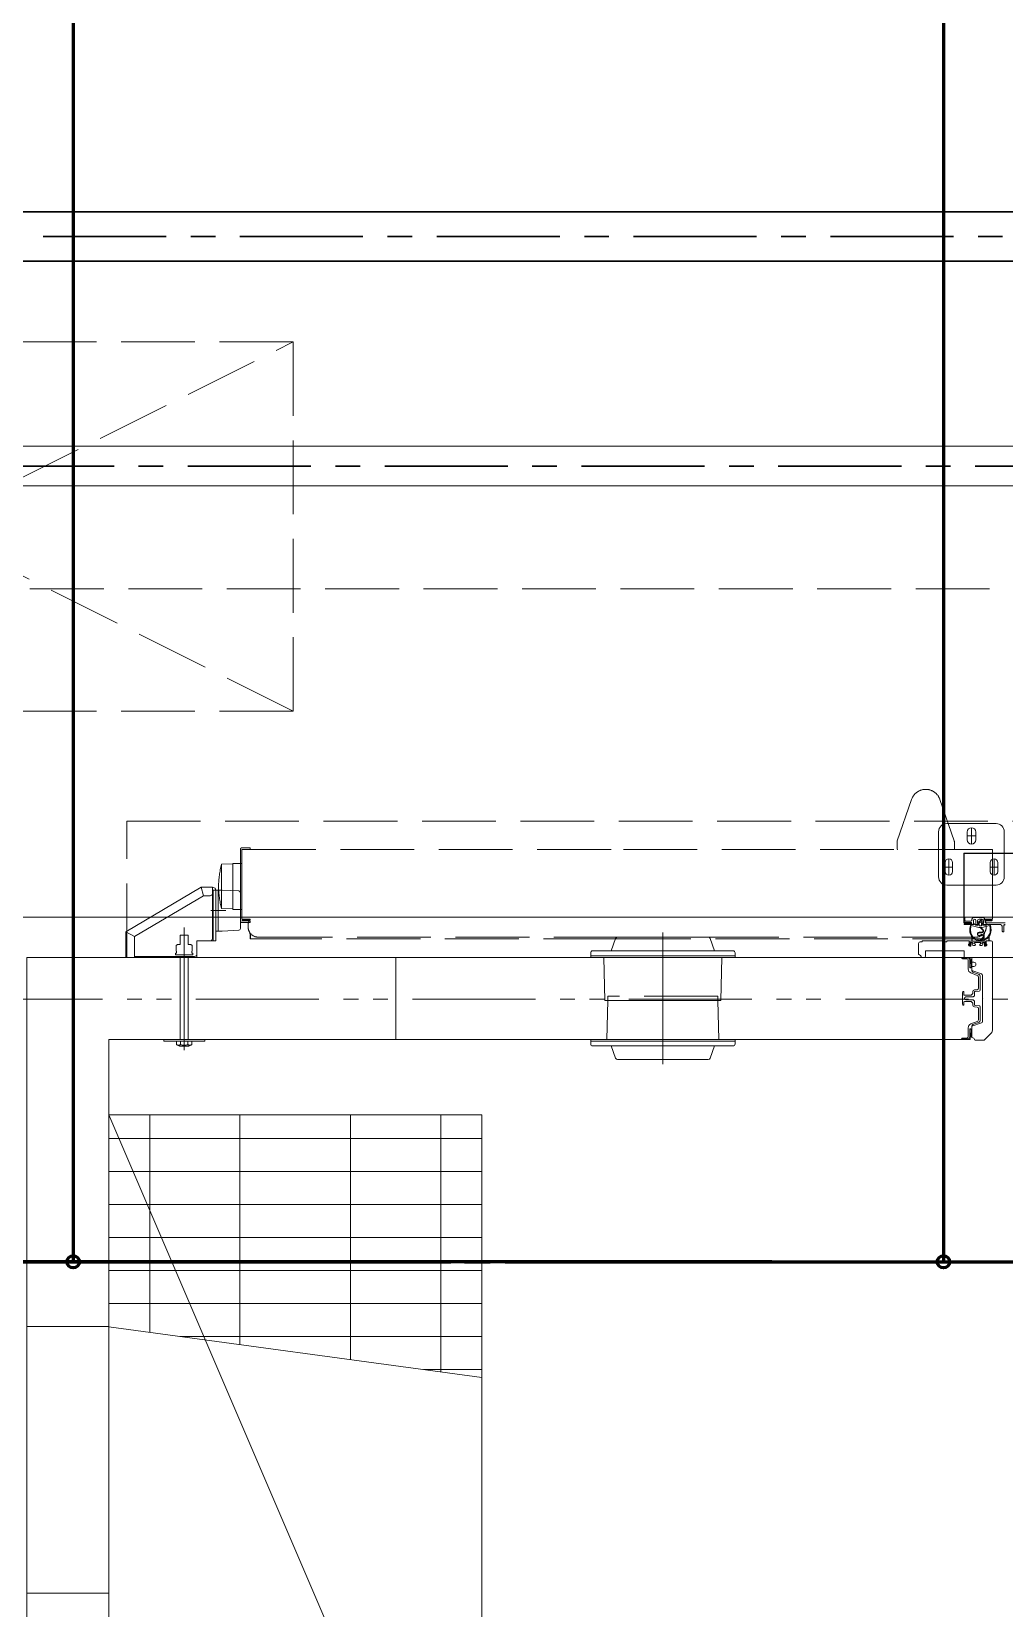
# Model space of a CAD drawing. Units: millimetres at full size, sheet at 1:30. Extents: x -16828 to 149130, y 47892 to 100313.
# Drawn here: x 3167 to 4353, y 55078 to 57000 of the extents above; entities that cross this region are included whole.
import ezdxf

# ---------------------------------------------------------------- set-up
doc = ezdxf.new("R2010")
doc.units = ezdxf.units.MM
doc.header["$LTSCALE"] = 30
doc.header["$PDMODE"] = 32
doc.header["$PDSIZE"] = 15
for name, pattern in [('CHAIN1', [8, 5, -1, 1, -1]), ('CHAIN2', [12, 9, -1, 1, -1]), ('DASHED3', [4, 3, -1]), ('DOUBLE_CHAIN1', [8.8, 5, -1, 0.6, -0.6, 0.6, -1]), ('LONG_CHAIN', [21, 18, -1, 1, -1])]:
    doc.linetypes.add(name, pattern=pattern)
for name, color, linetype, lineweight in [('0-0', 7, 'CHAIN2', 15), ('0-1', 7, 'Continuous', 15), ('2-0_通芯', 7, 'DOUBLE_CHAIN1', 15), ('2-2_間仕切り芯', 7, 'DOUBLE_CHAIN1', 15), ('3-4_AIHO30-厨房機器', 7, 'Continuous', 15), ('3-E_AIHO48-厨房機器既設品', 7, 'Continuous', 15), ('4-2_AIHO20-排水溝', 7, 'Continuous', 15), ('4-4_AIHO14-建築備品', 7, 'Continuous', 15), ('9-9_配管－汚水１：硬質塩ビ管（ＤＶ）', 2, 'Continuous', 30), ('9-B_配管－給湯１２：ＨＴＬＰ（ＵＸ）', 3, 'Continuous', 20), ('9-E_配管－給湯１：ＣＵＰ(Ｍ)', 1, 'Continuous', 60)]:
    doc.layers.add(name, color=color, linetype=linetype, lineweight=lineweight)

msp = doc.modelspace()

# ---------------------------------------------------------------- linework, layer by layer
at = {"layer": '0-0', "color": 1, "lineweight": 60}
msp.add_line((-9565.04, 55500.86), (35684.96, 55500.86), dxfattribs=at)
at = {"layer": '0-1', "linetype": 'DASHED3'}
msp.add_line((284.96, 56320.86), (6009.96, 56320.86), dxfattribs=at)
at = {"layer": '0-1'}
msp.add_line((284.96, 55920.86), (5909.96, 55920.86), dxfattribs=at)
at = {"layer": '2-0_通芯', "color": 1, "lineweight": 60}
msp.add_line((-10727.74, 55500.86), (35684.96, 55500.86), dxfattribs=at)
at = {"layer": '2-2_間仕切り芯'}
msp.add_line((-1120.67, 55820.86), (7031.69, 55820.86), dxfattribs=at)
at = {"layer": '3-4_AIHO30-厨房機器', "linetype": 'DASHED3'}
for p, q in [((4239.97, 56064.34), (4222.46, 56013.88)), ((4274.45, 56064.34), (4291.96, 56013.88)), ((3282.96, 55871.86), (3282.96, 56037.76)), ((3282.96, 56037.76), (5358.96, 56037.76)), ((3421.46, 56003.36), (3421.46, 55916.36)), ((3423.46, 56005.36), (3433.46, 56005.36)), ((3423.46, 55918.36), (3423.46, 56003.36)), ((3423.46, 56003.36), (3880.96, 56003.36)), ((3423.46, 55918.36), (3423.46, 56003.36)), ((3433.46, 56003.36), (3433.46, 56005.36)), ((4338.46, 56003.36), (3880.96, 56003.36)), ((4222.21, 56011.83), (4222.21, 56004.36)), ((4292.21, 56011.83), (4292.21, 56004.36)), ((4292.21, 56011.8), (4292.21, 56010.36)), ((4338.46, 55918.36), (4338.46, 56003.36)), ((3412.46, 55985.86), (3398.67, 55985.36)), ((3398.67, 55985.36), (3398.67, 55931.36)), ((3412.46, 55986.36), (3412.46, 55930.36)), ((3423.46, 55986.36), (3412.46, 55986.36)), ((3423.46, 55930.36), (3423.46, 55986.36)), ((3423.46, 55930.36), (3423.46, 55986.36)), ((3388.46, 55891.86), (3388.46, 55953.86)), ((3412.46, 55930.86), (3398.67, 55931.36)), ((3423.46, 55930.36), (3412.46, 55930.36)), ((3433.32, 55918.36), (3423.46, 55918.36)), ((3433.46, 55916.36), (3423.46, 55916.36)), ((3433.46, 55914.36), (3423.46, 55914.36)), ((3424.36, 55917.36), (3432.61, 55917.36)), ((3432.16, 55916.36), (3424.36, 55916.36)), ((3430.86, 55910.26), (3430.86, 55909.36)), ((3433.46, 55916.36), (3433.46, 55914.36)), ((4328.6, 55918.36), (4338.46, 55918.36)), ((4337.56, 55917.36), (4329.31, 55917.36)), ((4329.76, 55916.36), (4337.56, 55916.36)), ((3347.96, 55887.36), (3344.71, 55887.36)), ((3347.96, 55898.86), (3347.96, 55887.36)), ((3347.96, 55898.86), (3357.96, 55898.86)), ((3357.96, 55898.86), (3357.96, 55887.36)), ((3361.21, 55887.36), (3357.96, 55887.36)), ((3433.04, 55902.16), (3433.29, 55898.16)), ((3433.29, 55898.16), (3433.29, 55894.61)), ((3880.96, 55894.36), (3433.54, 55894.36)), ((3433.79, 55898.16), (3433.96, 55900.93)), ((3433.79, 55894.61), (3433.79, 55898.16)), ((3443.86, 55896.36), (3880.96, 55896.36)), ((4318.06, 55896.36), (3880.96, 55896.36)), ((3880.96, 55894.36), (4328.38, 55894.36)), ((4328.13, 55898.16), (4327.96, 55900.93)), ((4328.13, 55894.61), (4328.13, 55898.16)), ((4328.88, 55902.16), (4328.63, 55898.16)), ((4328.63, 55898.16), (4328.63, 55894.61)), ((3282.96, 55871.86), (5358.96, 55871.86)), ((3342.46, 55876.86), (3343.76, 55876.86)), ((3342.46, 55876.86), (3342.46, 55874.86)), ((3342.46, 55874.86), (3363.46, 55874.86)), ((3343.76, 55879.36), (3343.14, 55879.36)), ((3343.76, 55876.86), (3343.76, 55879.36)), ((3362.77, 55879.36), (3362.16, 55879.36)), ((3362.16, 55876.86), (3362.16, 55879.36)), ((3362.16, 55876.86), (3363.46, 55876.86)), ((3363.46, 55874.86), (3363.46, 55876.86)), ((3869.68, 55824.53), (3869.59, 55819.19)), ((4003.68, 55824.53), (3869.68, 55824.53)), ((4003.68, 55824.53), (4003.78, 55819.19))]:
    msp.add_line(p, q, dxfattribs=at)
at = {"layer": '3-4_AIHO30-厨房機器'}
for p, q in [((4272.96, 56024.86), (4272.96, 55969.86)), ((4282.96, 56034.86), (4342.96, 56034.86)), ((4307.71, 56015.11), (4307.71, 56024.61)), ((4312.96, 56009.86), (4312.96, 56029.86)), ((4318.21, 56015.11), (4318.21, 56024.61)), ((4352.96, 56024.86), (4352.96, 55969.86)), ((4280.96, 55976.36), (4280.96, 55987.36)), ((4289.96, 55976.36), (4289.96, 55987.36)), ((4760.96, 55998.86), (4303.46, 55998.86)), ((4303.46, 55913.86), (4303.46, 55998.86)), ((4760.56, 55998.46), (4303.86, 55998.46)), ((4303.86, 55914.26), (4303.86, 55998.46)), ((4335.96, 55976.36), (4335.96, 55987.36)), ((4344.96, 55976.36), (4344.96, 55987.36)), ((3281.96, 55903.15), (3373.69, 55957.36)), ((3292.46, 55897.16), (3376.56, 55946.86)), ((3373.69, 55957.36), (3376.56, 55946.86)), ((3384.46, 55946.86), (3376.56, 55946.86)), ((3388.46, 55956.86), (3387.46, 55956.86)), ((3391.23, 55953.86), (3387.46, 55953.86)), ((3387.46, 55894.86), (3387.46, 55949.86)), ((3391.46, 55953.86), (3399.46, 55953.86)), ((3391.46, 55891.86), (3391.46, 55953.86)), ((3394.46, 55903.86), (3394.46, 55953.86)), ((3399.46, 55953.86), (3419.56, 55952.81)), ((3421.46, 55906.91), (3421.46, 55950.81)), ((4282.96, 55959.86), (4342.96, 55959.86)), ((4313.31, 55913.86), (4303.46, 55913.86)), ((4303.86, 55919.86), (4304.86, 55919.86)), ((4303.86, 55915.86), (4303.86, 55919.86)), ((4312.98, 55914.26), (4303.86, 55914.26)), ((4304.36, 55912.86), (4312.61, 55912.86)), ((4316.06, 55911.86), (4304.36, 55911.86)), ((4304.86, 55919.86), (4304.86, 55916.86)), ((4312.61, 55914.36), (4305.36, 55914.36)), ((4305.46, 55914.26), (4305.46, 55914.36)), ((4305.86, 55915.86), (4312.26, 55915.86)), ((4310.86, 55905.76), (4310.86, 55904.86)), ((4311.46, 55913.86), (4311.46, 55914.26)), ((4311.84, 55904.52), (4311.85, 55905.84)), ((4314.96, 55911.87), (4312.39, 55912.36)), ((4312.73, 55910.67), (4321.86, 55908.06)), ((4313.06, 55913.86), (4313.06, 55914.21)), ((4313.26, 55916.86), (4313.26, 55917.36)), ((4315.28, 55912.22), (4314.96, 55911.87)), ((4315.26, 55916.86), (4315.26, 55913.06)), ((4315.26, 55913.06), (4316.06, 55913.06)), ((4315.34, 55911.75), (4315.28, 55912.22)), ((4317.42, 55911.36), (4315.34, 55911.75)), ((4316.06, 55913.06), (4316.06, 55911.86)), ((4316.26, 55920.36), (4326.46, 55920.36)), ((4317.74, 55911.71), (4317.42, 55911.36)), ((4317.8, 55911.24), (4317.74, 55911.71)), ((4320.86, 55910.66), (4317.8, 55911.24)), ((4318.26, 55911.86), (4318.26, 55916.86)), ((4320.86, 55911.86), (4318.26, 55911.86)), ((4325.91, 55918.31), (4320.26, 55913.76)), ((4320.26, 55916.36), (4320.26, 55913.06)), ((4320.26, 55913.06), (4321.61, 55913.06)), ((4321.51, 55913.06), (4320.86, 55910.66)), ((4321.61, 55913.06), (4321.61, 55912.61)), ((4323.47, 55908.06), (4321.86, 55908.06)), ((4325.46, 55918.36), (4322.26, 55918.36)), ((4322.51, 55913.9), (4323.55, 55914.74)), ((4322.51, 55910.56), (4322.51, 55913.9)), ((4324.71, 55910.06), (4323.01, 55910.06)), ((4323.47, 55908.06), (4326.49, 55905.49)), ((4324.17, 55914.74), (4325.21, 55913.9)), ((4324.25, 55908.06), (4325.86, 55908.06)), ((4326.82, 55905.88), (4324.25, 55908.06)), ((4324.26, 55916.34), (4326.44, 55918.1)), ((4327.46, 55913.76), (4324.26, 55916.34)), ((4325.21, 55913.9), (4325.21, 55910.56)), ((4325.86, 55908.06), (4334.99, 55910.67)), ((4326.11, 55913.06), (4327.46, 55913.06)), ((4326.11, 55912.61), (4326.11, 55913.06)), ((4326.86, 55910.66), (4326.21, 55913.06)), ((4348.36, 55911.86), (4326.86, 55911.86)), ((4329.92, 55911.24), (4326.86, 55910.66)), ((4327.46, 55913.06), (4327.46, 55916.36)), ((4329.46, 55917.36), (4329.46, 55914.86)), ((4329.98, 55911.71), (4329.92, 55911.24)), ((4330.3, 55911.36), (4329.98, 55911.71)), ((4332.38, 55911.75), (4330.3, 55911.36)), ((4330.46, 55913.86), (4353.86, 55913.86)), ((4332.44, 55912.22), (4332.38, 55911.75)), ((4332.76, 55911.87), (4332.44, 55912.22)), ((4335.33, 55912.36), (4332.76, 55911.87)), ((4335.87, 55905.84), (4335.88, 55904.52)), ((4336.86, 55904.86), (4336.86, 55905.76)), ((4350.36, 55903.86), (4350.36, 55909.86)), ((4352.36, 55911.11), (4352.36, 55902.86)), ((3281.96, 55871.86), (3281.96, 55903.15)), ((3292.46, 55897.16), (3281.96, 55903.15)), ((3292.46, 55897.16), (3292.46, 55871.86)), ((3368.46, 55871.86), (3368.46, 55891.86)), ((3391.46, 55891.86), (3368.46, 55891.86)), ((3368.46, 55875.86), (3368.46, 55891.86)), ((3879.09, 55894.71), (3873.68, 55879.86)), ((3936.68, 55896.36), (3881.43, 55896.36)), ((3936.68, 55896.36), (3991.93, 55896.36)), ((3994.28, 55894.71), (3999.68, 55879.86)), ((4248.46, 55875.86), (4248.46, 55888.86)), ((4250.46, 55890.86), (4252.76, 55890.86)), ((4252.96, 55891.06), (4252.96, 55891.66)), ((4278.76, 55891.86), (4253.16, 55891.86)), ((4278.96, 55891.66), (4278.96, 55891.06)), ((4279.16, 55890.86), (4282.76, 55890.86)), ((4282.96, 55891.06), (4282.96, 55891.66)), ((4309.61, 55891.86), (4283.16, 55891.86)), ((4309.41, 55887.34), (4309.41, 55886.86)), ((4309.96, 55887.99), (4309.96, 55888.13)), ((4310.15, 55886.63), (4309.96, 55888.1)), ((4310.17, 55888.47), (4310.05, 55888.35)), ((4310.11, 55888.86), (4310.11, 55891.36)), ((4310.26, 55888.68), (4310.26, 55891.26)), ((4315.26, 55891.76), (4310.76, 55891.76)), ((4310.91, 55885.36), (4311.66, 55885.36)), ((4311.14, 55885.76), (4311.26, 55885.76)), ((4311.26, 55885.77), (4311.26, 55889.86)), ((4311.26, 55889.86), (4314.31, 55889.86)), ((4312.16, 55885.86), (4312.16, 55889.36)), ((4312.66, 55889.86), (4313.46, 55889.86)), ((4313.04, 55897.66), (4313.29, 55893.66)), ((4313.29, 55893.66), (4313.29, 55891.86)), ((4313.79, 55893.66), (4313.96, 55896.43)), ((4313.79, 55891.86), (4313.79, 55893.66)), ((4313.96, 55889.36), (4313.96, 55887.86)), ((4314.31, 55889.46), (4314.31, 55889.86)), ((4316.31, 55889.16), (4314.61, 55889.16)), ((4315.46, 55891.56), (4315.26, 55891.76)), ((4315.46, 55891.56), (4315.66, 55891.76)), ((4317.21, 55886.36), (4315.46, 55886.36)), ((4320.26, 55891.76), (4315.66, 55891.76)), ((4316.61, 55889.46), (4316.61, 55889.86)), ((4316.61, 55889.86), (4324.31, 55889.86)), ((4316.96, 55888.16), (4316.96, 55889.36)), ((4317.46, 55889.86), (4323.46, 55889.86)), ((4320.46, 55891.56), (4320.26, 55891.76)), ((4320.46, 55891.56), (4320.66, 55891.76)), ((4320.66, 55891.76), (4325.26, 55891.76)), ((4325.36, 55902.41), (4322.36, 55902.41)), ((4322.36, 55901.91), (4325.62, 55901.91)), ((4323.34, 55898.71), (4324.1, 55899.22)), ((4326.64, 55896.16), (4323.52, 55892.84)), ((4324.38, 55898.81), (4323.62, 55898.3)), ((4323.71, 55886.36), (4325.46, 55886.36)), ((4323.96, 55888.16), (4323.96, 55889.36)), ((4324.21, 55892.84), (4327, 55895.82)), ((4324.31, 55889.46), (4324.31, 55889.86)), ((4324.61, 55889.16), (4326.31, 55889.16)), ((4325.46, 55891.56), (4325.26, 55891.76)), ((4325.46, 55891.56), (4325.66, 55891.76)), ((4325.66, 55891.76), (4330.16, 55891.76)), ((4326.96, 55889.36), (4326.96, 55887.86)), ((4328.26, 55889.86), (4327.46, 55889.86)), ((4328.76, 55885.86), (4328.76, 55889.36)), ((4330.01, 55885.36), (4329.26, 55885.36)), ((4329.66, 55885.76), (4329.66, 55889.86)), ((4329.81, 55885.76), (4329.66, 55885.76)), ((4330.66, 55888.68), (4330.66, 55891.26)), ((4330.75, 55888.47), (4330.87, 55888.35)), ((4330.77, 55886.63), (4330.96, 55888.1)), ((4330.81, 55888.86), (4330.81, 55891.36)), ((4330.96, 55887.99), (4330.96, 55888.13)), ((4331.31, 55891.86), (4336.96, 55891.86)), ((4331.51, 55886.86), (4331.51, 55887.34)), ((4333.76, 55896.43), (4333.93, 55893.66)), ((4333.93, 55893.66), (4333.93, 55891.86)), ((4334.43, 55893.66), (4334.68, 55897.66)), ((4334.43, 55891.86), (4334.43, 55893.66)), ((4338.46, 55822.09), (4338.46, 55890.36)), ((4352.36, 55902.86), (4351.36, 55902.86)), ((4311.46, 55871.86), (3220.96, 55871.86)), ((3365.46, 55872.86), (3292.46, 55872.86)), ((3347.96, 55871.86), (3347.96, 55771.86)), ((3357.96, 55871.86), (3357.96, 55771.86)), ((3610.96, 55871.86), (3610.96, 55771.86)), ((3848.68, 55876.36), (3848.68, 55877.36)), ((3848.68, 55873.86), (4024.68, 55873.86)), ((3848.68, 55871.86), (4024.68, 55871.86)), ((3851.18, 55879.86), (3997.96, 55879.86)), ((3864.75, 55871.86), (3865.93, 55819.19)), ((4022.18, 55879.86), (3997.96, 55879.86)), ((4008.62, 55871.86), (4007.43, 55819.19)), ((4024.68, 55876.36), (4024.68, 55877.36)), ((4252.46, 55871.86), (4255.96, 55871.86)), ((4308.46, 55871.16), (4300.96, 55871.16)), ((4301.96, 55870.16), (4307.46, 55870.16)), ((4303.96, 55879.86), (4303.96, 55872.86)), ((4303.96, 55872.86), (4303.96, 55879.86)), ((4313.46, 55871.86), (4304.96, 55871.86)), ((4308.96, 55868.66), (4308.96, 55857.6)), ((4310.96, 55868.66), (4310.96, 55859.66)), ((4311.06, 55863.86), (4311.06, 55871.46)), ((4311.46, 55871.86), (4311.46, 55863.86)), ((4312.96, 55869.16), (4312.46, 55868.66)), ((4312.46, 55859.66), (4312.46, 55868.66)), ((4312.96, 55869.16), (4313.46, 55869.16)), ((4313.46, 55865.86), (4313.46, 55871.86)), ((4313.46, 55865.86), (4313.46, 55871.86)), ((4313.46, 55855.71), (4313.46, 55869.16)), ((4313.46, 55865.86), (4315.96, 55865.86)), ((4311.46, 55863.86), (4311.06, 55863.86)), ((4311.46, 55859.16), (4311.96, 55859.16)), ((4319.77, 55849.89), (4312.1, 55852.96)), ((4313.46, 55860.86), (4313.46, 55855.86)), ((4313.46, 55855.86), (4313.46, 55860.86)), ((4313.46, 55860.86), (4315.96, 55860.86)), ((4325.11, 55851.82), (4313.46, 55855.86)), ((4325.11, 55851.82), (4313.46, 55855.86)), ((4322.2, 55850.86), (4314.72, 55853.86)), ((4321.66, 55834.4), (4321.66, 55847.11)), ((4323.46, 55831.79), (4323.46, 55849)), ((4326.46, 55822.09), (4326.46, 55849.93)), ((4326.46, 55849.93), (4326.46, 55822.36)), ((4301.96, 55814.61), (4301.96, 55829.11)), ((4302.96, 55830.11), (4303.46, 55830.11)), ((4303.46, 55826.61), (4303.46, 55830.11)), ((4312.66, 55825.61), (4314.66, 55827.61)), ((4314.66, 55830.17), (4314.66, 55827.61)), ((4316.46, 55829.43), (4316.46, 55825.11)), ((4319.8, 55832.4), (4316.52, 55832.17)), ((4317.39, 55830.42), (4322.53, 55830.79)), ((3865.93, 55819.19), (3936.68, 55819.19)), ((3869.59, 55819.19), (3868.27, 55771.86)), ((4007.43, 55819.19), (3936.68, 55819.19)), ((4003.78, 55819.19), (4005.09, 55771.86)), ((4302.96, 55813.61), (4303.46, 55813.61)), ((4303.46, 55817.11), (4303.46, 55813.61)), ((4312.66, 55825.61), (4304.46, 55825.61)), ((4312.66, 55818.11), (4304.46, 55818.11)), ((4314.96, 55823.61), (4306.21, 55823.61)), ((4314.96, 55820.11), (4306.21, 55820.11)), ((4312.66, 55818.11), (4314.66, 55816.11)), ((4314.66, 55813.54), (4314.66, 55816.11)), ((4314.96, 55823.61), (4316.46, 55825.11)), ((4314.96, 55820.11), (4316.46, 55818.61)), ((4316.46, 55814.29), (4316.46, 55818.61)), ((4319.8, 55811.31), (4316.52, 55811.55)), ((4317.39, 55813.29), (4322.53, 55812.92)), ((4321.66, 55809.32), (4321.66, 55796.61)), ((4323.46, 55811.93), (4323.46, 55794.71)), ((4326.86, 55821.86), (4326.46, 55822.09)), ((4326.86, 55821.86), (4326.46, 55821.63)), ((4326.46, 55821.63), (4326.46, 55793.78)), ((4326.46, 55821.36), (4326.46, 55793.78)), ((4338.06, 55821.86), (4338.46, 55822.09)), ((4338.06, 55821.86), (4338.46, 55821.63)), ((4338.46, 55821.63), (4338.46, 55782.93)), ((4319.77, 55793.82), (4312.1, 55790.75)), ((4313.46, 55787.86), (4325.11, 55791.89)), ((4325.11, 55791.89), (4313.46, 55787.86)), ((4322.2, 55792.86), (4314.72, 55789.86)), ((3327.96, 55771.86), (3377.96, 55771.86)), ((3327.96, 55769.86), (3327.96, 55771.86)), ((3327.96, 55769.86), (3377.96, 55769.86)), ((3343.72, 55769.86), (3343.72, 55765.51)), ((3348.34, 55769.86), (3348.34, 55765.51)), ((3357.58, 55769.86), (3357.58, 55765.51)), ((3362.2, 55769.86), (3362.2, 55765.51)), ((3377.96, 55769.86), (3377.96, 55771.86)), ((3848.68, 55771.86), (4024.68, 55771.86)), ((3848.68, 55767.36), (3848.68, 55771.86)), ((3848.68, 55769.86), (4024.68, 55769.86)), ((4308.46, 55772.56), (4300.96, 55772.56)), ((4301.96, 55773.56), (4307.46, 55773.56)), ((4308.96, 55775.06), (4308.96, 55786.11)), ((4310.96, 55775.06), (4310.96, 55784.06)), ((4311.46, 55779.86), (4311.06, 55779.86)), ((4311.06, 55779.86), (4311.06, 55772.26)), ((4311.46, 55784.56), (4311.96, 55784.56)), ((4311.46, 55771.86), (4311.46, 55779.86)), ((4312.46, 55784.06), (4312.46, 55775.06)), ((4312.96, 55774.56), (4312.46, 55775.06)), ((4312.96, 55774.56), (4313.46, 55774.56)), ((4313.46, 55788), (4313.46, 55774.56)), ((4313.46, 55774.86), (4313.46, 55787.86)), ((4317.46, 55770.86), (4328.05, 55770.86)), ((4337, 55779.39), (4328.75, 55771.15)), ((3347.27, 55763.46), (3343.72, 55765.51)), ((3848.68, 55767.36), (3848.68, 55766.36)), ((3848.68, 55766.36), (3848.68, 55767.36)), ((3851.18, 55763.86), (3997.96, 55763.86)), ((3879.09, 55749), (3873.68, 55763.86)), ((3994.28, 55749), (3999.68, 55763.86)), ((4022.18, 55763.86), (3997.96, 55763.86)), ((4024.68, 55767.36), (4024.68, 55766.36)), ((3936.68, 55747.36), (3881.43, 55747.36)), ((3936.68, 55747.36), (3991.93, 55747.36)), ((3160.96, 55421.86), (3260.96, 55421.86)), ((3160.96, 55096.86), (3260.96, 55096.86))]:
    msp.add_line(p, q, dxfattribs=at)
at = {"layer": '3-4_AIHO30-厨房機器', "linetype": 'LONG_CHAIN'}
for p, q in [((4307.71, 56019.86), (4318.21, 56019.86)), ((4289.96, 55981.86), (4280.96, 55981.86)), ((4285.46, 55971.86), (4285.46, 55991.86)), ((4335.96, 55981.86), (4344.96, 55981.86)), ((4340.46, 55971.86), (4340.46, 55991.86)), ((3385.54, 55928.86), (3403.9, 55928.86)), ((3352.96, 55758.61), (3352.96, 55908.06)), ((3936.68, 55869.84), (3936.68, 55902.18)), ((3936.68, 55869.84), (3936.68, 55741.54))]:
    msp.add_line(p, q, dxfattribs=at)
at = {"layer": '3-4_AIHO30-厨房機器', "linetype": 'DASHED3'}
for points in [[(4222.21, 56011.47), (4222.21, 56011.75), (4222.23, 56012.13), (4222.26, 56012.56), (4222.3, 56012.95), (4222.36, 56013.39), (4222.46, 56013.88)], [(4292.21, 56011.47), (4292.21, 56011.75), (4292.19, 56012.13), (4292.16, 56012.56), (4292.12, 56012.95), (4292.06, 56013.39), (4291.96, 56013.88)], [(3343.14, 55879.36), (3343.14, 55886.46), (3344.71, 55887.36)], [(3362.77, 55879.36), (3362.77, 55886.46), (3361.21, 55887.36)]]:
    msp.add_lwpolyline(points, dxfattribs=at)
at = {"layer": '3-4_AIHO30-厨房機器'}
for points in [[(3387.46, 55949.86), (3387.46, 55957.36), (3373.69, 55957.36)], [(3391.46, 55903.86), (3399.46, 55903.86), (3419.56, 55904.91)], [(4326.61, 55889.46), (4326.61, 55889.86), (4329.66, 55889.86)], [(3848.68, 55877.36), (3848.68, 55876.36), (3848.68, 55871.86)], [(4024.68, 55871.86), (4024.68, 55876.36), (4024.68, 55877.36)], [(4303.96, 55879.86), (4256.96, 55879.86), (4256.96, 55872.86)], [(5210.46, 55771.86), (5560.96, 55771.86), (5560.96, 54946.86), (6340.96, 54946.86), (6340.96, 52946.86), (3260.96, 52946.86), (3260.96, 55771.86), (4311.46, 55771.86)], [(4024.68, 55771.86), (4024.68, 55767.36), (4024.68, 55766.36)], [(3343.72, 55765.51), (3344.01, 55765.36), (3344.4, 55765.16), (3344.74, 55765.03), (3345.06, 55764.93), (3345.38, 55764.86), (3345.71, 55764.81), (3346.03, 55764.8), (3346.36, 55764.81), (3346.68, 55764.86), (3347, 55764.93), (3347.32, 55765.03), (3347.66, 55765.16), (3348.06, 55765.36), (3348.34, 55765.51)], [(3347.27, 55763.46), (3358.65, 55763.46), (3362.2, 55765.51)], [(3348.34, 55765.51), (3348.91, 55765.36), (3349.71, 55765.16), (3350.39, 55765.03), (3351.02, 55764.93), (3351.66, 55764.86), (3352.31, 55764.81), (3352.96, 55764.8), (3353.61, 55764.81), (3354.26, 55764.86), (3354.9, 55764.93), (3355.53, 55765.03), (3356.21, 55765.16), (3357.01, 55765.36), (3357.58, 55765.51)], [(3357.58, 55765.51), (3357.86, 55765.36), (3358.26, 55765.16), (3358.6, 55765.03), (3358.92, 55764.93), (3359.24, 55764.86), (3359.56, 55764.81), (3359.89, 55764.8), (3360.21, 55764.81), (3360.54, 55764.86), (3360.86, 55764.93), (3361.18, 55765.03), (3361.51, 55765.16), (3361.91, 55765.36), (3362.2, 55765.51)]]:
    msp.add_lwpolyline(points, dxfattribs=at)
msp.add_lwpolyline([(3160.96, 55871.86), (5660.96, 55871.86), (5660.96, 55046.86), (6440.96, 55046.86), (6440.96, 52846.86), (3160.96, 52846.86)], close=True, dxfattribs=at)
at = {"layer": '3-4_AIHO30-厨房機器', "linetype": 'DASHED3'}
for centre, radius, start, end in [((4257.21, 56058.36), 18.25, 19.20443, 160.79409), ((3423.46, 56003.36), 2, 90, 180), ((4223.21, 56004.36), 1, 180, 270), ((4291.21, 56004.36), 1, 270, 0), ((3494.96, 55958.36), 100, 164.33573, 195.66427), ((3423.46, 55916.36), 2, 180, 270), ((3424.36, 55916.86), 0.5, 90, 270), ((3445.86, 55910.26), 15, 156.00439, 180), ((3443.86, 55909.36), 13, 180, 213.64165), ((3432.61, 55918.11), 0.75, 270, 19.47122), ((4329.31, 55918.11), 0.75, 160.52878, 270), ((4318.06, 55909.36), 13, 326.35835, 0), ((4316.06, 55910.26), 15, 0, 23.99561), ((4337.56, 55916.86), 0.5, 270, 90), ((3433.54, 55894.61), 0.25, 180, 270), ((3433.54, 55894.61), 0.25, 270, 0), ((3443.86, 55909.36), 13, 220.40494, 270), ((4318.06, 55909.36), 13, 270, 319.59506), ((4328.38, 55894.61), 0.25, 270, 0)]:
    msp.add_arc(centre, radius, start, end, dxfattribs=at)
at = {"layer": '3-4_AIHO30-厨房機器'}
for centre, radius, start, end in [((4282.96, 56024.86), 10, 90, 180), ((4312.96, 56024.61), 5.25, 0, 180), ((4342.96, 56024.86), 10, 0, 90), ((4312.96, 56015.11), 5.25, 180, 0), ((4285.46, 55987.36), 4.5, 0, 180), ((4340.46, 55987.36), 4.5, 0, 180), ((4282.96, 55969.86), 10, 180, 270), ((4285.46, 55976.36), 4.5, 180, 0), ((4340.46, 55976.36), 4.5, 180, 0), ((4342.96, 55969.86), 10, 270, 0), ((3384.46, 55949.86), 3, 270, 0), ((3388.46, 55953.86), 3, 0, 90), ((3419.46, 55950.81), 2, 0, 87), ((3419.46, 55906.91), 2, 273, 0), ((4305.36, 55915.86), 1.5, 180, 270), ((4304.36, 55912.36), 0.5, 90, 270), ((4305.86, 55916.86), 1, 180, 270), ((4325.86, 55905.76), 15, 153.89612, 180), ((4323.86, 55904.86), 13, 180, 213.64165), ((4323.86, 55904.86), 12.03, 179.67175, 268.38866), ((4325.86, 55905.76), 14.01, 159.50431, 179.67175), ((4312.26, 55916.86), 1, 270, 0), ((4312.61, 55913.61), 0.75, 270, 90), ((4316.26, 55917.36), 3, 90, 180), ((4316.76, 55916.86), 1.5, 0, 180), ((4322.26, 55916.36), 2, 90, 180), ((4320.86, 55912.61), 0.75, 270, 0), ((4323.01, 55910.56), 0.5, 180, 270), ((4323.86, 55914.35), 0.5, 51.14663, 128.85337), ((4323.86, 55904.86), 12.03, 271.65498, 358.39078), ((4324.71, 55910.56), 0.5, 270, 0), ((4325.36, 55904.16), 2.25, 270, 49.63405), ((4325.36, 55904.16), 1.75, 270, 49.63405), ((4325.46, 55916.36), 2, 0, 90), ((4326.86, 55912.61), 0.75, 180, 270), ((4326.46, 55917.36), 3, 0, 90), ((4330.46, 55914.86), 1, 180, 270), ((4323.86, 55904.86), 13, 326.35835, 0), ((4321.86, 55905.76), 14.01, 0.32825, 20.49569), ((4321.86, 55905.76), 15, 0, 26.10388), ((4348.36, 55909.86), 2, 0, 90), ((4353.11, 55911.11), 0.75, 0, 180), ((3384.46, 55894.86), 3, 270, 0), ((3881.43, 55893.86), 2.5, 90, 160.01689), ((3991.93, 55893.86), 2.5, 19.98311, 90), ((4250.46, 55888.86), 2, 90, 180), ((4252.76, 55891.06), 0.2, 270, 0), ((4253.16, 55891.66), 0.2, 90, 180), ((4278.76, 55891.66), 0.2, 0, 90), ((4279.16, 55891.06), 0.2, 180, 270), ((4282.76, 55891.06), 0.2, 270, 0), ((4283.16, 55891.66), 0.2, 90, 180), ((4310.41, 55887.34), 1, 130.5416, 180), ((4310.91, 55886.86), 1.5, 180, 270), ((4309.61, 55891.36), 0.5, 0, 90), ((4309.11, 55888.86), 1, 310.5416, 0), ((4310.26, 55888.13), 0.3, 135, 187.25449), ((4311.14, 55886.76), 1, 187.25449, 270), ((4309.96, 55888.68), 0.3, 315, 0), ((4310.76, 55891.26), 0.5, 90, 180), ((4311.66, 55885.86), 0.5, 270, 0), ((4312.66, 55889.36), 0.5, 90, 180), ((4313.46, 55889.36), 0.5, 0, 90), ((4323.86, 55904.86), 13, 220.40494, 319.59506), ((4315.46, 55887.86), 1.5, 180, 270), ((4314.61, 55889.46), 0.3, 180, 270), ((4316.31, 55889.46), 0.3, 270, 0), ((4317.46, 55889.36), 0.5, 90, 180), ((4317.26, 55888.16), 0.3, 180, 267.2706), ((4317.21, 55887.11), 0.75, 270, 87.2706), ((4322.36, 55900.16), 2.25, 90, 304.06959), ((4322.36, 55900.16), 1.75, 90, 304.06959), ((4323.71, 55887.11), 0.75, 92.7294, 270), ((4323.46, 55889.36), 0.5, 0, 90), ((4323.46, 55889.36), 0.5, 0, 90), ((4323.66, 55888.16), 0.3, 272.7294, 0), ((4325.36, 55897.36), 2.25, 316.86048, 124.06959), ((4324.61, 55889.46), 0.3, 180, 270), ((4325.36, 55897.36), 1.75, 316.86048, 124.06959), ((4325.46, 55887.86), 1.5, 270, 0), ((4326.31, 55889.46), 0.3, 270, 0), ((4327.46, 55889.36), 0.5, 90, 180), ((4327.46, 55889.36), 0.5, 90, 180), ((4328.26, 55889.36), 0.5, 0, 90), ((4329.26, 55885.86), 0.5, 180, 270), ((4329.78, 55886.76), 1, 270, 352.74551), ((4330.01, 55886.86), 1.5, 270, 0), ((4330.16, 55891.26), 0.5, 0, 90), ((4330.96, 55888.68), 0.3, 180, 225), ((4331.31, 55891.36), 0.5, 90, 180), ((4331.81, 55888.86), 1, 180, 229.4584), ((4330.66, 55888.13), 0.3, 352.74551, 45), ((4330.51, 55887.34), 1, 0, 49.4584), ((4336.96, 55890.36), 1.5, 0, 90), ((4336.96, 55890.36), 1.5, 0, 90), ((4351.36, 55903.86), 1, 180, 270), ((3365.46, 55875.86), 3, 270, 0), ((3851.18, 55877.36), 2.5, 90, 180), ((4022.18, 55877.36), 2.5, 0, 90), ((4249.46, 55875.86), 1, 180, 270), ((4249.46, 55872.86), 2, 0, 90), ((4252.46, 55872.86), 1, 180, 270), ((4255.96, 55872.86), 1, 270, 0), ((4301.96, 55871.16), 1, 180, 270), ((4304.96, 55872.86), 1, 180, 270), ((4304.96, 55872.86), 1, 180, 270), ((4307.46, 55868.66), 1.5, 0, 90), ((4308.46, 55868.66), 2.5, 0, 90), ((4315.96, 55863.36), 2.5, 270, 90), ((4313.96, 55857.6), 5, 180, 248.19859), ((4311.46, 55859.66), 0.5, 180, 270), ((4311.96, 55859.66), 0.5, 270, 0), ((4315.46, 55855.71), 2, 180, 248.19859), ((4318.66, 55847.11), 3, 0, 68.19859), ((4321.46, 55849), 2, 0, 68.19859), ((4324.46, 55849.93), 2, 0, 70.90651), ((4324.46, 55849.93), 2, 0, 70.90651), ((4302.96, 55829.11), 1, 90, 180), ((4316.66, 55830.17), 2, 94.08562, 180), ((4317.46, 55829.43), 1, 94.08562, 180), ((4319.66, 55834.4), 2, 274.08562, 0), ((4322.46, 55831.79), 1, 274.08562, 0), ((4302.96, 55814.61), 1, 180, 270), ((4304.46, 55826.61), 1, 180, 270), ((4304.46, 55817.11), 1, 90, 180), ((4306.21, 55821.86), 1.75, 90, 270), ((4316.66, 55813.54), 2, 180, 265.91438), ((4317.46, 55814.29), 1, 180, 265.91438), ((4319.66, 55809.32), 2, 0, 85.91438), ((4322.46, 55811.93), 1, 0, 85.91438), ((4313.96, 55786.11), 5, 111.80141, 180), ((4315.46, 55788), 2, 111.80141, 180), ((4318.66, 55796.61), 3, 291.80141, 0), ((4321.46, 55794.71), 2, 291.80141, 0), ((4324.46, 55793.78), 2, 289.09349, 0), ((4324.46, 55793.78), 2, 289.09349, 0), ((4301.96, 55772.56), 1, 90, 180), ((4307.46, 55775.06), 1.5, 270, 0), ((4308.46, 55775.06), 2.5, 270, 0), ((4311.46, 55784.06), 0.5, 90, 180), ((4311.96, 55784.06), 0.5, 0, 90), ((4314.46, 55774.86), 1, 180, 270), ((4314.46, 55771.86), 2, 0, 90), ((4317.46, 55771.86), 1, 180, 270), ((4328.05, 55771.86), 1, 270, 315), ((4333.46, 55782.93), 5, 315, 0), ((4333.46, 55782.93), 5, 315, 0), ((3851.18, 55766.36), 2.5, 180, 270), ((4022.18, 55766.36), 2.5, 270, 0), ((3881.43, 55749.86), 2.5, 199.98311, 270), ((3991.93, 55749.86), 2.5, 270, 340.01689)]:
    msp.add_arc(centre, radius, start, end, dxfattribs=at)
at = {"layer": '3-E_AIHO48-厨房機器既設品'}
for p, q in [((3260.96, 55679.86), (3260.96, 54619.86)), ((3715.96, 55679.86), (3260.96, 55679.86)), ((3260.96, 55679.86), (3715.96, 54619.86)), ((3715.96, 55679.86), (3260.96, 55679.86)), ((3310.96, 55414.79), (3310.96, 55679.86)), ((3420.96, 55399.65), (3420.96, 55679.86)), ((3555.96, 55381.77), (3555.96, 55679.86)), ((3665.96, 55366.63), (3665.96, 55679.86)), ((3715.96, 54619.86), (3715.96, 55679.86)), ((3715.96, 54619.86), (3715.96, 55679.86)), ((3260.96, 55650.93), (3715.96, 55650.93)), ((3260.96, 55610.73), (3715.96, 55610.73)), ((3260.96, 55570.53), (3715.96, 55570.53)), ((3260.96, 55530.33), (3715.96, 55530.33)), ((3260.96, 55490.13), (3715.96, 55490.13)), ((3260.96, 55449.93), (3715.96, 55449.93)), ((3260.96, 55421.67), (3715.96, 55359.75)), ((3347.71, 55409.73), (3715.96, 55409.73)), ((3644.87, 55369.53), (3715.96, 55369.53))]:
    msp.add_line(p, q, dxfattribs=at)
at = {"layer": '4-2_AIHO20-排水溝'}
msp.add_line((3160.96, 55871.86), (4360.96, 55871.86), dxfattribs=at)
at = {"layer": '4-4_AIHO14-建築備品', "linetype": 'DASHED3'}
msp.add_lwpolyline([(3485.96, 56171.86), (3485.96, 56621.86), (3035.96, 56621.86), (3035.96, 56171.86)], close=True, dxfattribs=at)
msp.add_lwpolyline([(3485.96, 56171.86), (3035.96, 56396.86), (3485.96, 56621.86)], dxfattribs=at)
at = {"layer": '9-9_配管－汚水１：硬質塩ビ管（ＤＶ）'}
for p, q in [((4656.6, 56780.32), (1020.96, 56780.32)), ((1020.96, 56720.32), (4656.6, 56720.32))]:
    msp.add_line(p, q, dxfattribs=at)
at = {"layer": '9-9_配管－汚水１：硬質塩ビ管（ＤＶ）', "linetype": 'CHAIN1'}
msp.add_line((1020.96, 56750.32), (4656.6, 56750.32), dxfattribs=at)
at = {"layer": '9-B_配管－給湯１２：ＨＴＬＰ（ＵＸ）'}
for p, q in [((4703.77, 56494.89), (1007.96, 56494.89)), ((1007.96, 56446.29), (4716.35, 56446.29))]:
    msp.add_line(p, q, dxfattribs=at)
at = {"layer": '9-B_配管－給湯１２：ＨＴＬＰ（ＵＸ）', "color": 2, "linetype": 'CHAIN1', "lineweight": 30}
msp.add_line((4707.44, 56470.59), (1007.96, 56470.59), dxfattribs=at)
at = {"layer": '9-E_配管－給湯１：ＣＵＰ(Ｍ)'}
for p, q in [((3217.68, 59134.36), (3217.68, 55500.86)), ((4278.75, 58689.13), (4278.75, 55500.86)), ((4069.66, 55500.86), (2770.25, 55500.86)), ((3802.91, 55500.86), (3172.68, 55500.86)), ((3998.6, 55500.86), (4323.75, 55500.86))]:
    msp.add_line(p, q, dxfattribs=at)
for p in [(3217.68, 55500.86), (4278.75, 55500.86)]:
    msp.add_point(p, dxfattribs=at)

doc.saveas('drawing.dxf')
